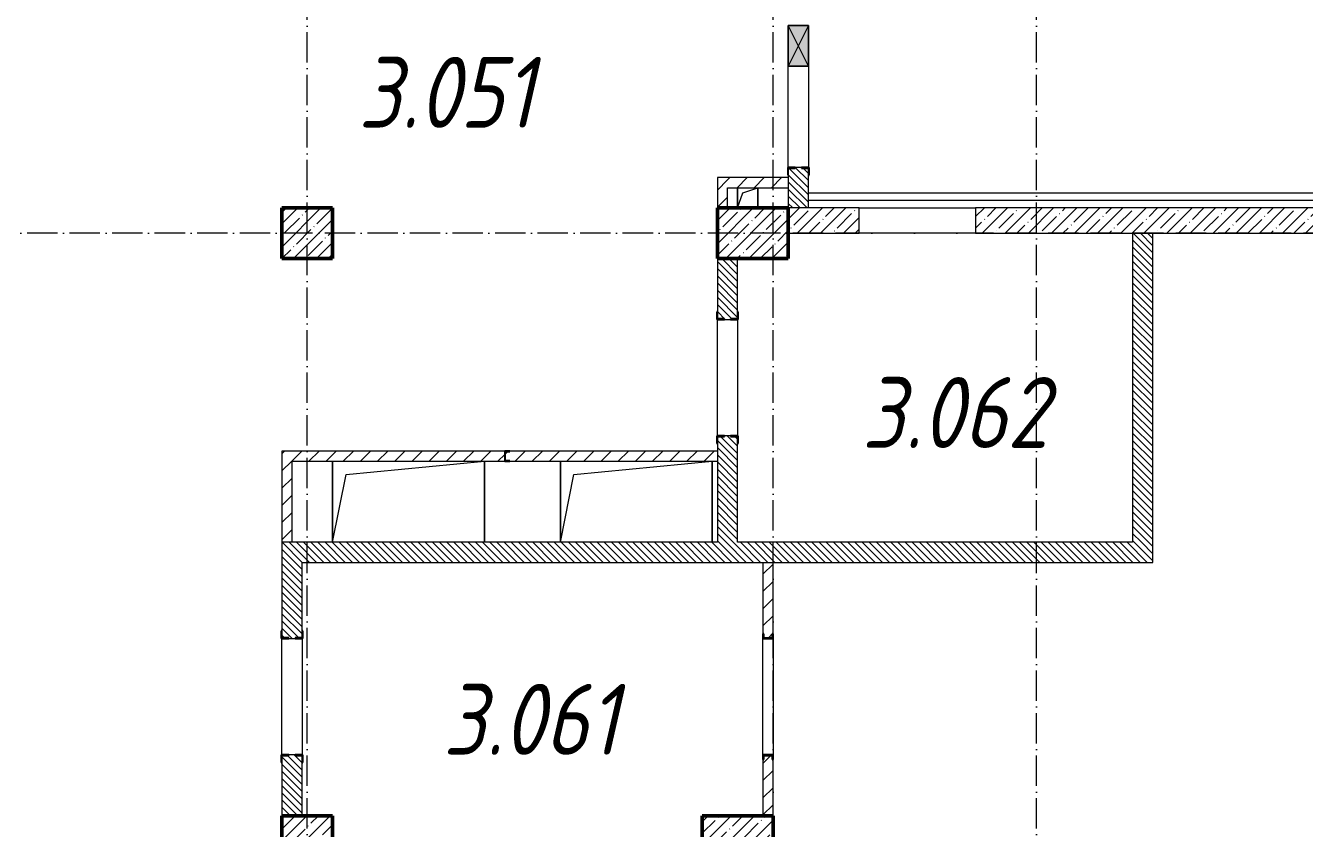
# Model space of a CAD drawing. Header units: millimetres. Extents: x -12989 to 629078, y -109036 to 555275.
# Drawn here: x 530579 to 543206, y -63910 to -55985 of the extents above; entities that cross this region are included whole.
import ezdxf

# ---------------------------------------------------------------- set-up
doc = ezdxf.new("R2010")
doc.units = ezdxf.units.MM
doc.linetypes.add('50_200_ШТРИХ_1Т_ш5_п1_п1_', pattern=[700, 500, -100, 0, -100])
for name, color, linetype, lineweight in [('A-DETL-____-OTLN-4', 7, 'Continuous', 18), ('A-DETL-GENF-OTLN', 7, 'Continuous', 9), ('A-FLOR-____-OTLN', 7, 'Continuous', 9), ('A-GENM-____-MCUT', 7, 'Continuous', 25), ('A-GENM-____-OTLN', 7, 'Continuous', 9), ('A-GENM-____-OTLN-1', 7, 'Continuous', 25), ('A-GLAZ-____-OTLN', 7, 'Continuous', 9), ('A-WALL-____-MCUT-1', 7, 'Continuous', 9), ('A-WALL-____-MCUT-3', 7, 'Continuous', 9), ('A-WALL-____-OTLN', 7, 'Continuous', 9), ('A-WALL-____-PATT-1', 7, 'Continuous', 9), ('A-WALL-FNSH-MCUT-1', 7, 'Continuous', 9), ('I-WALL-____-OTLN', 7, 'Continuous', 9), ('S-COLS-____-MCUT', 7, 'Continuous', 50), ('S-COLS-____-OTLN', 7, 'Continuous', 9), ('S-GRID-____-OTLN-1', 7, '50_200_ШТРИХ_1Т_ш5_п1_п1_', 9), ('Марки помещений', 7, 'Continuous', 9)]:
    doc.layers.add(name, color=color, linetype=linetype, lineweight=lineweight)
doc.styles.add('ISOCPEUR_I_2', font='isocpeui.ttf', dxfattribs={"width": 0.85, "height": 2.3})
pattern_1 = [(135, (523510.01, -90515.614), (-35.35534, -35.35534), [])]
pattern_2 = [(45, (523510.01, -90515.61), (-84.8528, 84.8528), [])]

# ---------------------------------------------------------------- blocks, each defined once
blk = doc.blocks.new('BSC_Колонна _Прямоугольная - 500х500-25976076-АР1_План отверстий 3 этажа в осях 1-64_А-ГГ')
at = {"layer": 'S-COLS-____-OTLN'}
h = blk.add_hatch(dxfattribs=at)
h.set_pattern_fill('FP_39', color=256, style=0, pattern_type=2)
h.set_pattern_definition([(45, (-9850, -32481.04), (-114.04925, 114.04925), []), (45, (-9735.95, -32481.04), (-114.04925, 114.04925), [201.613, -40.323, 3.353, -36.97])])
h.paths.add_polyline_path([(-250, -250), (250, -250), (250, 250), (-250, 250)], flags=0)
at = {"layer": 'S-COLS-____-MCUT'}
for p, q in [((250, 250), (-250, 250)), ((-250, 250), (-250, -250)), ((250, -250), (250, 250)), ((-250, -250), (250, -250))]:
    blk.add_line(p, q, dxfattribs=at)
blk = doc.blocks.new('BSC_Колонна _Прямоугольная - 500х500-V7-АР1_План отверстий 3 этажа в осях 1-64_А-ГГ')
at = {"layer": 'S-COLS-____-OTLN'}
h = blk.add_hatch(dxfattribs=at)
h.set_pattern_fill('FP_41', color=256, style=0, pattern_type=2)
h.set_pattern_definition([(45, (-9850, -26481.04), (-114.04925, 114.04925), []), (45, (-9735.95, -26481.04), (-114.04925, 114.04925), [201.613, -40.323, 3.353, -36.97])])
h.paths.add_polyline_path([(-250, -250), (250, -250), (250, 250), (-250, 250)], flags=0)
at = {"layer": 'S-COLS-____-MCUT'}
for p, q in [((250, 250), (-250, 250)), ((-250, 250), (-250, -250)), ((250, -250), (250, 250)), ((-250, -250), (250, -250))]:
    blk.add_line(p, q, dxfattribs=at)
blk = doc.blocks.new('BSC_Колонна _Прямоугольная - 500х700-V9-АР1_План отверстий 3 этажа в осях 1-64_А-ГГ')
at = {"layer": 'S-COLS-____-OTLN'}
h = blk.add_hatch(dxfattribs=at)
h.set_pattern_fill('FP_43', color=256, style=0, pattern_type=2)
h.set_pattern_definition([(315, (-32481.04, 14250), (114.04925, 114.04925), []), (315, (-32481.04, 14135.95), (114.04925, 114.04925), [201.613, -40.323, 3.353, -36.97])])
h.paths.add_polyline_path([(-250, 350), (-250, -350), (250, -350), (250, 350)], flags=0)
at = {"layer": 'S-COLS-____-MCUT'}
for p, q in [((250, 350), (-250, 350)), ((-250, 350), (-250, -350)), ((250, -350), (250, 350)), ((-250, -350), (250, -350))]:
    blk.add_line(p, q, dxfattribs=at)
blk = doc.blocks.new('BSC_Колонна _Прямоугольная - 500х700-V11-АР1_План отверстий 3 этажа в осях 1-64_А-ГГ')
at = {"layer": 'S-COLS-____-OTLN'}
h = blk.add_hatch(dxfattribs=at)
h.set_pattern_fill('FP_45', color=256, style=0, pattern_type=2)
h.set_pattern_definition([(315, (-26481.04, 14100), (114.04925, 114.04925), []), (315, (-26481.04, 13985.95), (114.04925, 114.04925), [201.613, -40.323, 3.353, -36.97])])
h.paths.add_polyline_path([(-250, 350), (-250, -350), (250, -350), (250, 350)], flags=0)
at = {"layer": 'S-COLS-____-MCUT'}
for p, q in [((250, 350), (-250, 350)), ((-250, 350), (-250, -350)), ((250, -350), (250, 350)), ((-250, -350), (250, -350))]:
    blk.add_line(p, q, dxfattribs=at)
blk = doc.blocks.new('154_Стойка_СКБ_Швеллер - СМ-2180_100-28318692-АР1_План отверстий 3 этажа в осях 1-64_А-ГГ')
at = {"layer": 'A-GENM-____-MCUT'}
for p, q in [((171, 50), (125, 50)), ((125, 50), (125, -50)), ((129.5, 42.4), (171, 42.4)), ((129.5, -42.4), (129.5, 42.4)), ((171, 42.4), (171, 50)), ((125, -50), (171, -50)), ((171, -42.4), (129.5, -42.4)), ((171, -50), (171, -42.4))]:
    blk.add_line(p, q, dxfattribs=at)
blk = doc.blocks.new('154_Стойка_СКБ_Уголок - СМ-2180_200-28268025-АР1_План отверстий 3 этажа в осях 1-64_А-ГГ')
at = {"layer": 'A-GENM-____-MCUT'}
for p, q in [((125, 156), (125, 81)), ((200, 156), (125, 156)), ((131, 81), (131, 150)), ((131, 150), (200, 150)), ((200, 150), (200, 156)), ((125, 81), (131, 81)), ((131, 19), (125, 19)), ((125, 19), (125, -56)), ((131, -50), (131, 19)), ((125, -56), (200, -56)), ((200, -50), (131, -50)), ((200, -56), (200, -50))]:
    blk.add_line(p, q, dxfattribs=at)
blk = doc.blocks.new('Стойка_Влож_Полоса боковая - Полоса-V165-АР1_План отверстий 3 этажа в осях 1-64_А-ГГ')
at = {"layer": 'A-GENM-____-OTLN'}
for p, q in [((-5, 60), (0, 60)), ((-5, -60), (-5, 60)), ((0, -60), (-5, -60))]:
    blk.add_line(p, q, dxfattribs=at)
blk = doc.blocks.new('Фахверк_СКБ_Уголок - 200_3960-28268576-АР1_План отверстий 3 этажа в осях 1-64_А-ГГ')
at = {"layer": 'A-GENM-____-MCUT'}
for p, q in [((200, 156), (125, 156)), ((125, 156), (125, 81)), ((131, 81), (131, 150)), ((131, 150), (200, 150)), ((200, 150), (200, 156)), ((125, 81), (131, 81)), ((131, 19), (125, 19)), ((125, 19), (125, -56)), ((131, -50), (131, 19)), ((125, -56), (200, -56)), ((200, -50), (131, -50)), ((200, -56), (200, -50))]:
    blk.add_line(p, q, dxfattribs=at)
blk = doc.blocks.new('154_Фахверк_СКБ_Швеллер - Тип_100_3960-28318856-АР1_План отверстий 3 этажа в осях 1-64_А-ГГ')
at = {"layer": 'A-GENM-____-MCUT'}
for p, q in [((175, 50), (125, 50)), ((125, 50), (125, -50)), ((128, 47), (175, 47)), ((128, -47), (128, 47)), ((175, 47), (175, 50)), ((125, -50), (175, -50)), ((175, -47), (128, -47)), ((175, -50), (175, -47))]:
    blk.add_line(p, q, dxfattribs=at)
blk = doc.blocks.new('AR_Отверстие прямоугольное _в плите_ - AR_Отверстие прямоугольное _в плите_-V202-АР1_План отверстий 3 этажа в осях 1-64_А-ГГ')
at = {"layer": 'A-GENM-____-OTLN'}
for p, q in [((-100, 100), (-100, -100)), ((-100, -100), (-50, 50)), ((-50, 50), (100, 100)), ((100, -100), (100, 100))]:
    blk.add_line(p, q, dxfattribs=at)
blk = doc.blocks.new('AR_Отверстие прямоугольное _в плите_ - AR_Отверстие прямоугольное _в плите_-30552723-АР1_План отверстий 3 этажа в осях 1-64_А-ГГ')
at = {"layer": 'A-GENM-____-OTLN'}
for p, q in [((-750, 400), (-750, -400)), ((-617, 267), (750, 400)), ((750, -400), (750, 400)), ((-750, -400), (-617, 267))]:
    blk.add_line(p, q, dxfattribs=at)
blk = doc.blocks.new('AR_Отверстие прямоугольное _в стене__БезПР - AR_Отверстие прямоугольное _в стене__БезПР-36428632-АР1_План отверстий 3 этажа в осях 1-64_А-ГГ')
at = {"layer": 'A-GLAZ-____-OTLN'}
blk.add_hatch(color=256, dxfattribs=at).paths.add_polyline_path([(-200, -100), (200, -100), (200, 100), (-200, 100)], flags=0)
at = {"layer": 'A-DETL-GENF-OTLN'}
for p, q in [((-200, -100), (-200, 100)), ((-200, 100), (200, 100)), ((200, 100), (-200, -100)), ((-200, 100), (200, -100)), ((200, 100), (-200, 100)), ((-200, 100), (-200, -100)), ((200, 100), (200, -100)), ((200, -100), (200, 100)), ((200, -100), (-200, -100)), ((-200, -100), (200, -100))]:
    blk.add_line(p, q, dxfattribs=at)
at = {"layer": 'A-GLAZ-____-OTLN'}
blk.add_line((200, 100), (-200, 100), dxfattribs=at)
blk = doc.blocks.new('3эт')
at = {"layer": 'S-GRID-____-OTLN-1', "color": 251, "ltscale": 0.6, "true_color": 0x636466}
for p, q in [((293620.7, -91346.1), (293620.7, -36982.5)), ((298220.7, -91346.1), (298220.7, -36982.5)), ((300820.7, -91346.1), (300820.7, -36982.5)), ((310478.4, -54382.4), (279101.9, -54382.4))]:
    blk.add_line(p, q, dxfattribs=at)

msp = doc.modelspace()

# ---------------------------------------------------------------- hatches: boundary and pattern name
at = {"layer": 'A-WALL-____-PATT-1'}
h = msp.add_hatch(dxfattribs=at)
h.set_pattern_fill('FP_6', color=256, style=0, pattern_type=2)
h.set_pattern_definition(pattern_1)
h.paths.add_polyline_path([(538110.0077, -57784.5723), (538310.0077, -57784.5723), (538310.0077, -57390.5723), (538241.0077, -57390.5723), (538241.0077, -57384.5723), (538179.0077, -57384.5723), (538179.0077, -57390.5723), (538110.0077, -57390.5723), (538110.0077, -57459.5723)], flags=0)
h.paths.add_polyline_path([(538241.0077, -55684.5723), (538241.0077, -55678.5723), (538310.0077, -55678.5723), (538310.0077, -49334.5723), (538110.0077, -49334.5723), (538110.1966, -55678.5723), (538179.0077, -55678.5723), (538179.0077, -55684.5723)], flags=0)
h = msp.add_hatch(dxfattribs=at)
h.set_pattern_fill('FP_4', color=256, style=0, pattern_type=2)
h.set_pattern_definition(pattern_2)
h.paths.add_polyline_path([(537510.0077, -57784.5723), (537510.0077, -57484.5723), (537410.0077, -57484.5723), (537410.0077, -57784.5723)], flags=0)
h = msp.add_hatch(dxfattribs=at)
h.set_pattern_fill('FP_4', color=256, style=0, pattern_type=2)
h.set_pattern_definition(pattern_2)
h.paths.add_polyline_path([(538110.0077, -57584.5723), (538110.0077, -57484.5723), (537510.0077, -57484.5723), (537510.0077, -57584.5723), (537636.0451, -57584.5723)], flags=0)
h = msp.add_hatch(dxfattribs=at)
h.set_pattern_fill('FP_38', color=256, style=0, pattern_type=2)
h.set_pattern_definition([(45, (523510, -90515.61), (-114.04925, 114.04925), []), (45, (523624.06, -90515.61), (-114.04925, 114.04925), [201.612, -40.322, 3.353, -36.97])])
h.paths.add_polyline_path([(546360.0077, -58034.5723), (546360.0077, -57784.5723), (539960.0077, -57784.5723), (539960.0077, -58034.5723), (544705.9022, -58034.5723)], flags=0)
h.paths.add_polyline_path([(538810.0077, -58034.5723), (538810.0077, -57784.5723), (538110.0077, -57784.5723), (538110.0077, -58034.5723)], flags=0)
h = msp.add_hatch(dxfattribs=at)
h.set_pattern_fill('FP_6', color=256, style=0, pattern_type=2)
h.set_pattern_definition(pattern_1)
h.paths.add_polyline_path([(541710.0077, -61084.5723), (541710.0077, -58034.5723), (541510.0077, -58034.5723), (541510.0077, -61084.5723)], flags=0)
h = msp.add_hatch(dxfattribs=at)
h.set_pattern_fill('FP_6', color=256, style=0, pattern_type=2)
h.set_pattern_definition(pattern_1)
h.paths.add_polyline_path([(537541.0077, -61084.5723), (537610.0077, -61084.5723), (537608.8648, -60040.5723), (537541.0077, -60040.5723), (537541.0077, -60034.5723), (537479.0077, -60034.5723), (537479.0077, -60040.5723), (537410.0077, -60040.5723), (537410.0077, -61084.5723)], flags=0)
h.paths.add_polyline_path([(537479.0077, -58884.5723), (537541.0077, -58884.5723), (537541.0077, -58878.5723), (537610.0077, -58878.5723), (537610.0077, -58284.5723), (537410.0077, -58284.5723), (537410.0077, -58878.5723), (537479.0077, -58878.5723)], flags=0)
h = msp.add_hatch(dxfattribs=at)
h.set_pattern_fill('FP_4', color=256, style=0, pattern_type=2)
h.set_pattern_definition(pattern_2)
h.paths.add_polyline_path([(534101.1165, -60284.5723), (535310.0077, -60284.5723), (535310.0077, -60184.5723), (533110.0077, -60184.5723), (533110.0077, -60284.5723), (533210.0077, -60284.5723)], flags=0)
h.paths.add_polyline_path([(535868.5808, -60284.5723), (537410.0077, -60284.5723), (537410.0077, -60184.5723), (535360.0077, -60184.5723), (535360.0077, -60187.5723), (535313.0077, -60187.5723), (535313.0077, -60281.5723), (535360.0077, -60281.5723), (535360.0077, -60284.5723)], flags=0)
h = msp.add_hatch(dxfattribs=at)
h.set_pattern_fill('FP_4', color=256, style=0, pattern_type=2)
h.set_pattern_definition(pattern_2)
h.paths.add_polyline_path([(533210.0077, -61084.5723), (533210.0077, -60284.5723), (533110.0077, -60284.5723), (533110.0077, -61084.5723)], flags=0)
h = msp.add_hatch(dxfattribs=at)
h.set_pattern_fill('FP_6', color=256, style=0, pattern_type=2)
h.set_pattern_definition(pattern_1)
h.paths.add_polyline_path([(541710.0077, -61284.5723), (541710.0077, -61084.5723), (533110.0077, -61084.5723), (533110.0077, -61284.5723), (541170.9736, -61284.5723)], flags=0)
h = msp.add_hatch(dxfattribs=at)
h.set_pattern_fill('FP_6', color=256, style=0, pattern_type=2)
h.set_pattern_definition(pattern_1)
h.paths.add_polyline_path([(533110.0077, -63784.5723), (533310.0077, -63784.5723), (533310.0077, -63190.5723), (533241.0077, -63190.5723), (533241.0077, -63184.5723), (533179.0077, -63184.5723), (533179.0077, -63190.5723), (533110.0077, -63190.5723), (533110.0077, -63259.5723)], flags=0)
h.paths.add_polyline_path([(533241.0077, -62034.5723), (533241.0077, -62028.5723), (533310.0077, -62028.5723), (533310.0077, -61284.5723), (533110.0077, -61284.5723), (533110.0077, -62028.5723), (533179.0077, -62028.5723), (533179.0077, -62034.5723)], flags=0)
h = msp.add_hatch(dxfattribs=at)
h.set_pattern_fill('FP_4', color=256, style=0, pattern_type=2)
h.set_pattern_definition(pattern_2)
h.paths.add_polyline_path([(537952.4077, -63784.5723), (537960.0077, -63784.5723), (537960.0077, -63230.5723), (537952.4077, -63230.1723), (537952.4077, -63189.0723), (537867.6077, -63189.0723), (537867.6077, -63230.5723), (537860.0077, -63230.5723), (537860.0077, -63784.5723)], flags=0)
h.paths.add_polyline_path([(537952.4077, -62030.0723), (537952.4077, -61988.5723), (537960.0077, -61988.5723), (537960.0077, -61284.5723), (537860.0077, -61284.5723), (537860.0077, -61988.5723), (537867.6077, -61988.5723), (537867.6077, -62030.0723)], flags=0)

# ---------------------------------------------------------------- linework, layer by layer
at = {"layer": 'A-DETL-____-OTLN-4'}
for p, q in [((538310.0077, -57634.5723), (546060.0077, -57634.5723)), ((538310.0077, -57709.5723), (545985.0077, -57709.5723))]:
    msp.add_line(p, q, dxfattribs=at)
at = {"layer": 'A-FLOR-____-OTLN'}
for p, q in [((537610.0077, -57784.5723), (537610.0077, -57584.5723)), ((537810.0077, -57584.5723), (537810.0077, -57784.5723)), ((533610.0077, -61084.5723), (533610.0077, -60284.5723)), ((535110.0077, -60284.5723), (535110.0077, -61084.5723)), ((535860.0077, -61084.5723), (535860.0077, -60284.5723)), ((537360.0077, -60284.5723), (537360.0077, -61084.5723))]:
    msp.add_line(p, q, dxfattribs=at)
at = {"layer": 'A-WALL-____-MCUT-1'}
for p, q in [((538810.0077, -57784.5723), (538110.0077, -57784.5723)), ((538810.0077, -58034.5723), (538810.0077, -57784.5723)), ((546360.0077, -57784.5723), (539960.0077, -57784.5723)), ((539960.0077, -57784.5723), (539960.0077, -58034.5723)), ((538110.0077, -58034.5723), (538810.0077, -58034.5723)), ((539960.0077, -58034.5723), (546360.0077, -58034.5723))]:
    msp.add_line(p, q, dxfattribs=at)
at = {"layer": 'A-WALL-____-MCUT-3'}
for p, q in [((538241.0077, -57384.5723), (538179.0077, -57384.5723)), ((538110.0077, -57459.5723), (538110.0077, -57784.5723)), ((538310.0077, -57784.5723), (538310.0077, -57459.5723)), ((541510.0077, -58034.5723), (541510.0077, -61084.5723)), ((541710.0077, -61284.5723), (541710.0077, -58034.5723)), ((537410.0077, -58284.5723), (537410.0077, -58809.5723)), ((537610.0077, -58809.5723), (537610.0077, -58284.5723)), ((537479.0077, -58884.5723), (537541.0077, -58884.5723)), ((537541.0077, -60034.5723), (537479.0077, -60034.5723)), ((537410.0077, -60109.5723), (537410.0077, -61084.5723)), ((537610.0077, -61084.5723), (537610.0077, -60109.5723)), ((537410.0077, -61084.5723), (533110.0077, -61084.5723)), ((533110.0077, -61084.5723), (533110.0077, -61959.5723)), ((541510.0077, -61084.5723), (537610.0077, -61084.5723)), ((533310.0077, -61284.5723), (541710.0077, -61284.5723)), ((533310.0077, -61959.5723), (533310.0077, -61284.5723)), ((533179.0077, -62034.5723), (533241.0077, -62034.5723)), ((533110.0077, -63259.5723), (533110.0077, -63784.5723)), ((533241.0077, -63184.5723), (533179.0077, -63184.5723)), ((533310.0077, -63784.5723), (533310.0077, -63259.5723))]:
    msp.add_line(p, q, dxfattribs=at)
at = {"layer": 'A-WALL-____-OTLN'}
for p, q in [((538810.0077, -57784.5723), (539960.0077, -57784.5723)), ((539960.0077, -58034.5723), (538810.0077, -58034.5723))]:
    msp.add_line(p, q, dxfattribs=at)
at = {"layer": 'A-WALL-FNSH-MCUT-1'}
for p, q in [((537410.0077, -57484.5723), (537410.0077, -57784.5723)), ((538110.0077, -57484.5723), (537410.0077, -57484.5723)), ((537510.0077, -57784.5723), (537510.0077, -57584.5723)), ((537510.0077, -57584.5723), (538110.0077, -57584.5723)), ((535310.0077, -60184.5723), (533110.0077, -60184.5723)), ((533110.0077, -60184.5723), (533110.0077, -61084.5723)), ((537410.0077, -60184.5723), (535360.0077, -60184.5723)), ((533210.0077, -60284.5723), (535310.0077, -60284.5723)), ((533210.0077, -61084.5723), (533210.0077, -60284.5723)), ((535360.0077, -60284.5723), (537410.0077, -60284.5723)), ((537860.0077, -61284.5723), (537860.0077, -61988.5723)), ((537960.0077, -61988.5723), (537960.0077, -61284.5723)), ((537860.0077, -63230.5723), (537860.0077, -63784.5723)), ((537960.0077, -63784.5723), (537960.0077, -63230.5723))]:
    msp.add_line(p, q, dxfattribs=at)
at = {"layer": 'I-WALL-____-OTLN'}
for p, q in [((538110.0077, -57384.5723), (538110.0077, -56384.5723)), ((538310.0077, -56384.5723), (538310.0077, -57384.5723)), ((537410.0077, -60034.5723), (537410.0077, -58884.5723)), ((537610.0077, -58884.5723), (537610.0077, -60034.5723)), ((533110.0077, -63184.5723), (533110.0077, -62034.5723)), ((533310.0077, -62034.5723), (533310.0077, -63184.5723)), ((537860.0077, -63184.5723), (537860.0077, -62034.5723)), ((537960.0077, -62034.5723), (537960.0077, -63184.5723))]:
    msp.add_line(p, q, dxfattribs=at)

# ---------------------------------------------------------------- block references
msp.add_blockref('3эт', (239739.3002, -3652.1582))
at = {"layer": 'A-GENM-____-OTLN'}
for name, p in [('AR_Отверстие прямоугольное _в плите_ - AR_Отверстие прямоугольное _в плите_-V202-АР1_План отверстий 3 этажа в осях 1-64_А-ГГ', (537710.0077, -57684.5723)), ('AR_Отверстие прямоугольное _в плите_ - AR_Отверстие прямоугольное _в плите_-30552723-АР1_План отверстий 3 этажа в осях 1-64_А-ГГ', (534360.0077, -60684.5723)), ('AR_Отверстие прямоугольное _в плите_ - AR_Отверстие прямоугольное _в плите_-30552723-АР1_План отверстий 3 этажа в осях 1-64_А-ГГ', (536610.0077, -60684.5723))]:
    msp.add_blockref(name, p, dxfattribs=at)
for p, rotation in [((533210.0077, -62034.5723), 89.99999999999991), ((533210.0077, -63184.5723), 269.9999999999999)]:
    msp.add_blockref('Стойка_Влож_Полоса боковая - Полоса-V165-АР1_План отверстий 3 этажа в осях 1-64_А-ГГ', p, dxfattribs=dict(at, rotation=rotation))
at = {"layer": 'A-GENM-____-OTLN-1'}
for name, p, rotation in [('Фахверк_СКБ_Уголок - 200_3960-28268576-АР1_План отверстий 3 этажа в осях 1-64_А-ГГ', (538160.0077, -57259.5723), 270.0000000000007), ('154_Стойка_СКБ_Уголок - СМ-2180_200-28268025-АР1_План отверстий 3 этажа в осях 1-64_А-ГГ', (537560.0077, -59009.5723), 90.00000000000071), ('154_Стойка_СКБ_Уголок - СМ-2180_200-28268025-АР1_План отверстий 3 этажа в осях 1-64_А-ГГ', (537460.0077, -59909.5723), 270.0000000000007), ('154_Стойка_СКБ_Уголок - СМ-2180_200-28268025-АР1_План отверстий 3 этажа в осях 1-64_А-ГГ', (533260.0077, -62159.5723), 89.99999999999991), ('154_Стойка_СКБ_Швеллер - СМ-2180_100-28318692-АР1_План отверстий 3 этажа в осях 1-64_А-ГГ', (537910.0077, -62159.5723), 89.99999999999991), ('154_Стойка_СКБ_Уголок - СМ-2180_200-28268025-АР1_План отверстий 3 этажа в осях 1-64_А-ГГ', (533160.0077, -63059.5723), 269.9999999999999), ('154_Стойка_СКБ_Швеллер - СМ-2180_100-28318692-АР1_План отверстий 3 этажа в осях 1-64_А-ГГ', (537910.0077, -63059.5723), 269.9999999999999)]:
    msp.add_blockref(name, p, dxfattribs=dict(at, rotation=rotation))
msp.add_blockref('154_Фахверк_СКБ_Швеллер - Тип_100_3960-28318856-АР1_План отверстий 3 этажа в осях 1-64_А-ГГ', (535185.0077, -60234.5723), dxfattribs=at)
at = {"layer": 'A-GLAZ-____-OTLN', "rotation": 270.0000000000007}
msp.add_blockref('AR_Отверстие прямоугольное _в стене__БезПР - AR_Отверстие прямоугольное _в стене__БезПР-36428632-АР1_План отверстий 3 этажа в осях 1-64_А-ГГ', (538210.0077, -56184.5723), dxfattribs=at)
at = {"layer": 'S-COLS-____-OTLN'}
for name, p in [('BSC_Колонна _Прямоугольная - 500х500-25976076-АР1_План отверстий 3 этажа в осях 1-64_А-ГГ', (533360.0077, -58034.5723)), ('BSC_Колонна _Прямоугольная - 500х500-V7-АР1_План отверстий 3 этажа в осях 1-64_А-ГГ', (533360.0077, -64034.5723))]:
    msp.add_blockref(name, p, dxfattribs=at)
at = {"layer": 'S-COLS-____-OTLN', "rotation": 89.9999999999999}
for name, p in [('BSC_Колонна _Прямоугольная - 500х700-V9-АР1_План отверстий 3 этажа в осях 1-64_А-ГГ', (537760.0077, -58034.5723)), ('BSC_Колонна _Прямоугольная - 500х700-V11-АР1_План отверстий 3 этажа в осях 1-64_А-ГГ', (537610.0077, -64034.5723))]:
    msp.add_blockref(name, p, dxfattribs=at)

# ---------------------------------------------------------------- texts
at = {"layer": 'Марки помещений', "char_height": 700, "width": 737.5525, "attachment_point": 1, "style": 'ISOCPEUR_I_2'}
for s, insert in [('3.051', (533864.6673, -56293.2131)), ('3.062', (538836.3321, -59454.139)), ('3.061', (534700.8256, -62482.6312))]:
    msp.add_mtext(s, dxfattribs=dict(at, insert=insert))

doc.saveas('drawing.dxf')
